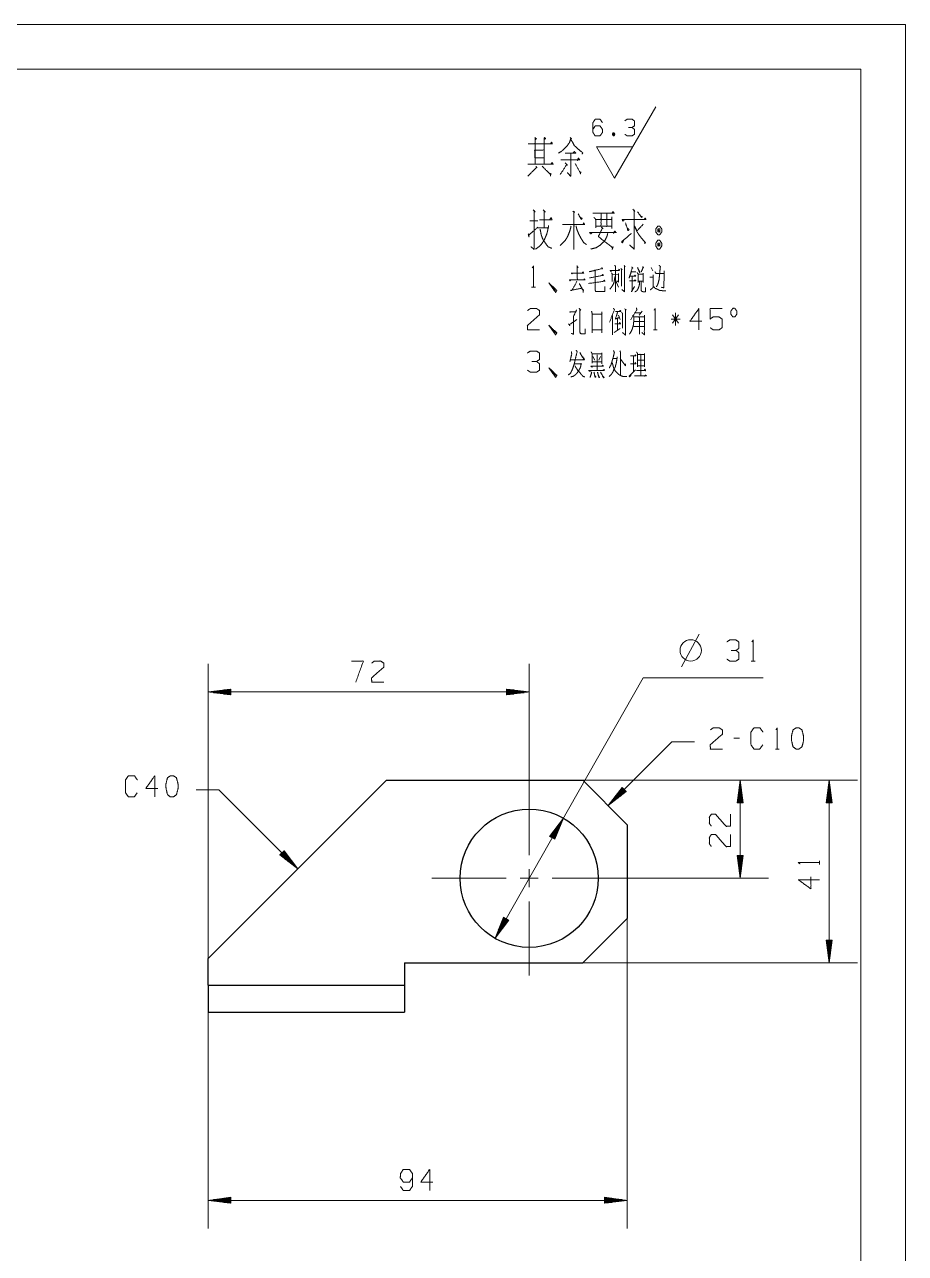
# Model space of a CAD drawing. Header units: millimetres. Extents: x 0 to 210, y 0 to 297.
# Drawn here: x 111.2 to 210, y 159.2 to 297 of the extents above; entities that cross this region are included whole.
import ezdxf

# ---------------------------------------------------------------- set-up
doc = ezdxf.new("R2010")
doc.units = ezdxf.units.MM
doc.layers.add('101', color=7, linetype='Continuous', true_color=0xffffff)

msp = doc.modelspace()

# ---------------------------------------------------------------- linework, layer by layer
at = {"layer": '101', "color": 133, "linetype": 'Continuous', "lineweight": 18}
for p, q in [((210, 297), (0, 297)), ((210, 0), (210, 297)), ((205, 292), (25, 292)), ((205, 5), (205, 292))]:
    msp.add_line(p, q, dxfattribs=at)
at = {"layer": '101', "color": 43, "linetype": 'Continuous', "lineweight": 18}
for p, q in [((177.39, 279.78), (182.01, 287.78)), ((177.21, 284.87), (177.34, 284.54)), ((175.37, 283.28), (179.41, 283.28)), ((177.39, 279.78), (175.37, 283.28))]:
    msp.add_line(p, q, dxfattribs=at)
at = {"layer": '101', "color": 72, "linetype": 'Continuous', "lineweight": 18}
for p, q in [((167.87, 274.98), (168.77, 274.98)), ((168.77, 274.19), (169.91, 274.19)), ((177.15, 268.94), (177.82, 268.97)), ((178.1, 269.64), (178.25, 269.49)), ((178.16, 269.54), (178.16, 267.67)), ((178.44, 269.99), (178.58, 269.84)), ((181.47, 269.77), (181.68, 269.37)), ((168.08, 267.54), (168.5, 267.54)), ((177.5, 268.32), (177.82, 267.54)), ((181.33, 268.69), (181.65, 268.69)), ((178.48, 265.11), (178.72, 265.03)), ((179.69, 264.68), (180.38, 264.68)), ((180.47, 264.88), (180.13, 264.41)), ((184.21, 263.26), (184.21, 264.68)), ((177.15, 264.38), (177.15, 262.21)), ((177.72, 264.01), (177.72, 262.73)), ((177.84, 264.43), (178.02, 263.93)), ((179.59, 263.71), (180.68, 263.71)), ((184.72, 263.98), (183.71, 263.98)), ((183.89, 264.46), (184.56, 263.51)), ((184.54, 264.46), (183.89, 263.51)), ((177.34, 262.48), (178, 262.91)), ((179.55, 263.16), (180.66, 263.16)), ((181.74, 262.78), (182.16, 262.78)), ((174.87, 260.07), (175.97, 260.07)), ((174.89, 259.17), (175.97, 259.17)), ((174.96, 259.79), (175.16, 259.37)), ((175.44, 259.97), (175.44, 258.22)), ((175.79, 259.79), (175.62, 259.37)), ((175.97, 260.19), (175.97, 258.97)), ((177.22, 259.57), (177.64, 259.57)), ((179.5, 259.84), (179.5, 258.02)), ((179.94, 259.37), (180.72, 259.37)), ((172.93, 258.94), (173.6, 258.94)), ((184.88, 224.98), (186.88, 228.63)), ((192.71, 225.62), (193.14, 225.62)), ((191.41, 216.96), (190.74, 216.96)), ((195.42, 215.76), (195.84, 215.76)), ((200.36, 202.82), (200.36, 203.24))]:
    msp.add_line(p, q, dxfattribs=at)
at = {"layer": '101', "color": 22, "linetype": 'Continuous', "lineweight": 18}
for p, q in [((131.81, 192.27), (131.81, 225.33)), ((167.81, 212.2), (167.81, 225.33)), ((163.98, 194.54), (180.59, 223.73)), ((180.59, 223.73), (194.04, 223.73)), ((134.35, 222.49), (131.81, 222.16)), ((131.81, 222.16), (134.35, 221.82)), ((167.81, 222.16), (131.81, 222.16)), ((134.35, 222.18), (132, 222.18)), ((134.35, 222.13), (132, 222.13)), ((134.35, 222.23), (132.39, 222.23)), ((134.35, 222.08), (132.39, 222.08)), ((134.35, 222.29), (132.77, 222.29)), ((134.35, 222.03), (132.77, 222.03)), ((134.35, 222.34), (133.16, 222.34)), ((134.35, 221.98), (133.16, 221.98)), ((134.35, 222.39), (133.55, 222.39)), ((134.35, 221.93), (133.55, 221.93)), ((134.35, 222.44), (133.93, 222.44)), ((134.35, 221.88), (133.93, 221.88)), ((134.35, 222.49), (134.32, 222.49)), ((134.35, 222.49), (134.32, 222.49)), ((134.35, 221.82), (134.35, 222.49)), ((165.27, 222.49), (165.3, 222.49)), ((165.27, 222.49), (165.3, 222.49)), ((165.27, 222.49), (165.27, 221.82)), ((167.81, 222.16), (165.27, 222.49)), ((165.27, 222.44), (165.69, 222.44)), ((165.27, 222.39), (166.07, 222.39)), ((165.27, 222.34), (166.46, 222.34)), ((165.27, 222.29), (166.85, 222.29)), ((165.27, 222.23), (167.23, 222.23)), ((165.27, 222.18), (167.62, 222.18)), ((165.27, 221.82), (167.81, 222.16)), ((165.27, 222.13), (167.62, 222.13)), ((165.27, 222.08), (167.23, 222.08)), ((165.27, 222.03), (166.85, 222.03)), ((165.27, 221.98), (166.46, 221.98)), ((165.27, 221.93), (166.07, 221.93)), ((165.27, 221.88), (165.69, 221.88)), ((134.35, 221.83), (134.32, 221.83)), ((134.35, 221.83), (134.32, 221.83)), ((165.27, 221.83), (165.3, 221.83)), ((165.27, 221.83), (165.3, 221.83)), ((183.82, 216.57), (176.67, 209.42)), ((183.82, 216.57), (186.36, 216.57)), ((173.81, 212.27), (194.65, 212.27)), ((173.81, 212.27), (204.62, 212.27)), ((191.48, 212.27), (191.14, 209.73)), ((191.81, 209.73), (191.48, 212.27)), ((191.48, 201.27), (191.48, 212.27)), ((201.45, 212.27), (201.11, 209.73)), ((201.45, 212.27), (201.45, 191.77)), ((201.78, 209.73), (201.45, 212.27)), ((132.99, 211.2), (130.45, 211.2)), ((132.99, 211.2), (141.87, 202.33)), ((178.23, 211.45), (176.67, 209.42)), ((176.67, 209.42), (178.7, 210.98)), ((178.44, 211.23), (176.79, 209.57)), ((178.48, 211.2), (176.82, 209.54)), ((178.41, 211.27), (177.02, 209.88)), ((178.52, 211.16), (177.13, 209.77)), ((178.37, 211.3), (177.26, 210.19)), ((178.55, 211.12), (177.44, 210.01)), ((178.34, 211.34), (177.5, 210.5)), ((178.3, 211.37), (177.73, 210.81)), ((178.59, 211.09), (177.75, 210.25)), ((178.27, 211.41), (177.97, 211.12)), ((178.62, 211.05), (178.06, 210.48)), ((178.23, 211.45), (178.21, 211.42)), ((178.23, 211.45), (178.21, 211.42)), ((178.7, 210.98), (178.23, 211.45)), ((178.66, 211.02), (178.36, 210.72)), ((178.7, 210.98), (178.67, 210.96)), ((178.7, 210.98), (178.67, 210.96)), ((191.3, 209.73), (191.3, 210.92)), ((191.35, 209.73), (191.35, 211.31)), ((191.4, 209.73), (191.4, 211.69)), ((191.45, 209.73), (191.45, 212.08)), ((191.5, 209.73), (191.5, 212.08)), ((191.55, 209.73), (191.55, 211.69)), ((191.6, 209.73), (191.6, 211.31)), ((191.65, 209.73), (191.65, 210.92)), ((201.27, 209.73), (201.27, 210.92)), ((201.32, 209.73), (201.32, 211.31)), ((201.37, 209.73), (201.37, 211.69)), ((201.42, 209.73), (201.42, 212.08)), ((201.47, 209.73), (201.47, 212.08)), ((201.52, 209.73), (201.52, 211.69)), ((201.58, 209.73), (201.58, 211.31)), ((201.63, 209.73), (201.63, 210.92)), ((191.14, 209.73), (191.81, 209.73)), ((191.15, 209.73), (191.15, 209.77)), ((191.15, 209.73), (191.15, 209.77)), ((191.2, 209.73), (191.2, 210.15)), ((191.25, 209.73), (191.25, 210.54)), ((191.7, 209.73), (191.7, 210.54)), ((191.75, 209.73), (191.75, 210.15)), ((191.81, 209.73), (191.81, 209.77)), ((191.81, 209.73), (191.81, 209.77)), ((201.11, 209.73), (201.78, 209.73)), ((201.12, 209.73), (201.12, 209.77)), ((201.12, 209.73), (201.12, 209.77)), ((201.17, 209.73), (201.17, 210.15)), ((201.22, 209.73), (201.22, 210.54)), ((201.68, 209.73), (201.68, 210.54)), ((201.73, 209.73), (201.73, 210.15)), ((201.78, 209.73), (201.78, 209.77)), ((201.78, 209.73), (201.78, 209.77)), ((171.64, 208.01), (170.1, 205.97)), ((170.23, 205.89), (170.82, 206.92)), ((170.28, 205.86), (171.06, 207.23)), ((170.32, 205.84), (171.29, 207.54)), ((170.37, 205.81), (171.53, 207.85)), ((170.41, 205.79), (171.57, 207.83)), ((170.45, 205.76), (171.42, 207.47)), ((170.5, 205.74), (171.28, 207.11)), ((170.54, 205.71), (171.13, 206.75)), ((170.68, 205.64), (171.64, 208.01)), ((170.1, 205.96), (170.12, 205.99)), ((170.1, 205.96), (170.12, 205.99)), ((170.1, 205.97), (170.68, 205.64)), ((170.14, 205.94), (170.35, 206.3)), ((170.19, 205.91), (170.59, 206.61)), ((170.59, 205.69), (170.98, 206.39)), ((170.63, 205.66), (170.84, 206.03)), ((170.67, 205.64), (170.69, 205.67)), ((170.67, 205.64), (170.69, 205.67)), ((140.31, 204.36), (139.83, 203.89)), ((139.91, 203.96), (140.48, 203.39)), ((139.94, 204), (140.78, 203.16)), ((139.98, 204.03), (141.09, 202.92)), ((140.02, 204.07), (141.4, 202.68)), ((140.05, 204.11), (141.71, 202.45)), ((140.09, 204.14), (141.75, 202.48)), ((140.12, 204.18), (141.51, 202.79)), ((140.16, 204.21), (141.27, 203.1)), ((140.19, 204.25), (141.04, 203.41)), ((140.23, 204.29), (140.8, 203.72)), ((140.27, 204.32), (140.56, 204.03)), ((140.3, 204.36), (140.33, 204.34)), ((140.3, 204.36), (140.33, 204.34)), ((141.87, 202.33), (140.31, 204.36)), ((139.83, 203.89), (141.87, 202.33)), ((139.84, 203.89), (139.86, 203.87)), ((139.84, 203.89), (139.86, 203.87)), ((139.87, 203.93), (140.17, 203.63)), ((191.14, 203.81), (191.48, 201.27)), ((191.81, 203.81), (191.14, 203.81)), ((191.15, 203.81), (191.15, 203.78)), ((191.15, 203.81), (191.15, 203.78)), ((191.2, 203.81), (191.2, 203.4)), ((191.25, 203.81), (191.25, 203.01)), ((191.3, 203.81), (191.3, 202.62)), ((191.35, 203.81), (191.35, 202.24)), ((191.4, 203.81), (191.4, 201.85)), ((191.45, 203.81), (191.45, 201.47)), ((191.48, 201.27), (191.81, 203.81)), ((191.5, 203.81), (191.5, 201.47)), ((191.55, 203.81), (191.55, 201.85)), ((191.6, 203.81), (191.6, 202.24)), ((191.65, 203.81), (191.65, 202.62)), ((191.7, 203.81), (191.7, 203.01)), ((191.75, 203.81), (191.75, 203.4)), ((191.81, 203.81), (191.81, 203.78)), ((191.81, 203.81), (191.81, 203.78)), ((178.74, 201.27), (194.65, 201.27)), ((164.94, 196.91), (163.98, 194.54)), ((163.98, 194.54), (165.52, 196.58)), ((165.21, 196.76), (164.05, 194.72)), ((165.25, 196.73), (164.09, 194.69)), ((165.17, 196.78), (164.2, 195.08)), ((165.3, 196.71), (164.33, 195)), ((165.12, 196.81), (164.34, 195.44)), ((165.08, 196.83), (164.49, 195.8)), ((165.34, 196.68), (164.56, 195.31)), ((165.03, 196.86), (164.64, 196.16)), ((164.99, 196.88), (164.78, 196.52)), ((165.39, 196.66), (164.8, 195.62)), ((164.95, 196.91), (164.93, 196.88)), ((164.95, 196.91), (164.93, 196.88)), ((165.52, 196.58), (164.94, 196.91)), ((165.43, 196.63), (165.03, 195.93)), ((165.48, 196.61), (165.27, 196.24)), ((165.52, 196.58), (165.5, 196.55)), ((165.52, 196.58), (165.5, 196.55)), ((178.81, 196.77), (178.81, 161.98)), ((201.11, 194.31), (201.45, 191.77)), ((201.78, 194.31), (201.11, 194.31)), ((201.12, 194.31), (201.12, 194.28)), ((201.12, 194.31), (201.12, 194.28)), ((201.17, 194.31), (201.17, 193.9)), ((201.22, 194.31), (201.22, 193.51)), ((201.27, 194.31), (201.27, 193.12)), ((201.32, 194.31), (201.32, 192.74)), ((201.37, 194.31), (201.37, 192.35)), ((201.42, 194.31), (201.42, 191.97)), ((201.45, 191.77), (201.78, 194.31)), ((201.47, 194.31), (201.47, 191.97)), ((201.52, 194.31), (201.52, 192.35)), ((201.58, 194.31), (201.58, 192.74)), ((201.63, 194.31), (201.63, 193.12)), ((201.68, 194.31), (201.68, 193.51)), ((201.73, 194.31), (201.73, 193.9)), ((201.78, 194.31), (201.78, 194.28)), ((201.78, 194.31), (201.78, 194.28)), ((173.81, 191.77), (204.62, 191.77)), ((131.81, 186.27), (131.81, 161.98)), ((134.35, 165.49), (131.81, 165.15)), ((134.35, 165.38), (133.55, 165.38)), ((134.35, 165.43), (133.93, 165.43)), ((134.35, 165.48), (134.32, 165.48)), ((134.35, 165.48), (134.32, 165.48)), ((134.35, 164.82), (134.35, 165.49)), ((178.81, 165.15), (176.27, 165.49)), ((176.27, 165.49), (176.27, 164.82)), ((176.27, 165.48), (176.3, 165.48)), ((176.27, 165.48), (176.3, 165.48)), ((176.27, 165.43), (176.69, 165.43)), ((176.27, 165.38), (177.07, 165.38)), ((131.81, 165.15), (134.35, 164.82)), ((131.81, 165.15), (178.81, 165.15)), ((134.35, 165.18), (132, 165.18)), ((134.35, 165.13), (132, 165.13)), ((134.35, 165.23), (132.39, 165.23)), ((134.35, 165.08), (132.39, 165.08)), ((134.35, 165.28), (132.77, 165.28)), ((134.35, 165.03), (132.77, 165.03)), ((134.35, 165.33), (133.16, 165.33)), ((134.35, 164.98), (133.16, 164.98)), ((134.35, 164.92), (133.55, 164.92)), ((134.35, 164.87), (133.93, 164.87)), ((134.35, 164.82), (134.32, 164.82)), ((134.35, 164.82), (134.32, 164.82)), ((176.27, 165.33), (177.46, 165.33)), ((176.27, 165.28), (177.85, 165.28)), ((176.27, 165.23), (178.23, 165.23)), ((176.27, 165.18), (178.62, 165.18)), ((176.27, 164.82), (178.81, 165.15)), ((176.27, 165.13), (178.62, 165.13)), ((176.27, 165.08), (178.23, 165.08)), ((176.27, 165.03), (177.85, 165.03)), ((176.27, 164.98), (177.46, 164.98)), ((176.27, 164.92), (177.07, 164.92)), ((176.27, 164.87), (176.69, 164.87)), ((176.27, 164.82), (176.3, 164.82)), ((176.27, 164.82), (176.3, 164.82))]:
    msp.add_line(p, q, dxfattribs=at)
at = {"layer": '101', "color": 252, "linetype": 'Continuous', "lineweight": 25}
for p, q in [((151.81, 212.27), (131.81, 192.27)), ((151.81, 212.27), (173.81, 212.27)), ((178.81, 207.27), (173.81, 212.27)), ((178.81, 207.27), (178.81, 196.77)), ((173.81, 191.77), (178.81, 196.77)), ((131.81, 191.77), (131.81, 192.27)), ((153.81, 191.77), (173.81, 191.77)), ((131.81, 189.27), (153.81, 189.27)), ((131.81, 189.27), (131.81, 186.27)), ((153.81, 189.27), (153.81, 186.27)), ((131.81, 186.27), (153.81, 186.27))]:
    msp.add_line(p, q, dxfattribs=at)
at = {"layer": '101', "color": 151, "linetype": 'Continuous', "lineweight": 18}
for p, q in [((167.81, 203.86), (167.81, 212.2)), ((165.22, 201.27), (156.89, 201.27)), ((166.81, 201.27), (168.81, 201.27)), ((167.81, 200.27), (167.81, 202.28)), ((170.4, 201.27), (178.74, 201.27)), ((167.81, 198.68), (167.81, 190.35))]:
    msp.add_line(p, q, dxfattribs=at)
at = {"layer": '101', "color": 72, "linetype": 'Continuous', "lineweight": 18}
msp.add_circle((185.92, 226.82), 1.2, dxfattribs=at)
at = {"layer": '101', "color": 252, "linetype": 'Continuous', "lineweight": 25}
msp.add_circle((167.81, 201.27), 7.75, dxfattribs=at)
at = {"layer": '101', "color": 43, "linetype": 'Continuous', "lineweight": 18}
for points, knots in [([(174.96, 285.26), (175.21, 285.64), (175.75, 285.64), (176.02, 285.26), (176.02, 284.89), (175.75, 284.52), (175.21, 284.52), (174.96, 284.89), (174.96, 286.01), (175.21, 286.39), (175.75, 286.39), (176.02, 286.01)], [0, 0, 0.076962, 0.169762, 0.248072, 0.312017, 0.39033, 0.48313, 0.560095, 0.751928, 0.82889, 0.921689, 1, 1]), ([(179.34, 285.46), (179.6, 285.64), (179.6, 286.21), (179.34, 286.39), (178.8, 286.39), (178.53, 286.21)], [0, 0, 0.153872, 0.429849, 0.583721, 0.846128, 1, 1]), ([(178.55, 284.69), (178.8, 284.52), (179.34, 284.52), (179.6, 284.69), (179.6, 285.26), (179.34, 285.46), (178.94, 285.46)], [0, 0, 0.124119, 0.34369, 0.472444, 0.703379, 0.836728, 1, 1]), ([(177.21, 284.54), (177.34, 284.54), (177.41, 284.71), (177.34, 284.87), (177.21, 284.87), (177.14, 284.71), (177.21, 284.54), (177.34, 284.87)], [0, 0, 0.093983, 0.236792, 0.365957, 0.45994, 0.589105, 0.731914, 1, 1])]:
    msp.add_open_spline(points, degree=1, knots=knots, dxfattribs=at)
at = {"layer": '101', "color": 72, "linetype": 'Continuous', "lineweight": 18}
for points, knots in [([(168.43, 284.34), (168.62, 284.19), (168.46, 284.04), (168.46, 284.34), (168.46, 281.34), (168.46, 283.63), (167.69, 283.63), (170.42, 283.63), (169.49, 283.63), (169.49, 284.3), (169.49, 281.34), (169.49, 282.92), (168.43, 282.92), (168.43, 282.05), (169.49, 282.05), (169.49, 281.34), (167.64, 281.34), (170.5, 281.34), (170.37, 281.53), (170.24, 281.34)], [0, 0, 0.009716, 0.018619, 0.030834, 0.152987, 0.246129, 0.277435, 0.388627, 0.42641, 0.453895, 0.574521, 0.638651, 0.681833, 0.716952, 0.760133, 0.789144, 0.864712, 0.981301, 0.99065, 1, 1]), ([(169.52, 284.12), (169.65, 284.23), (169.49, 284.34)], [0, 0, 0.471581, 1, 1]), ([(172.4, 284.34), (172.56, 284.19), (172.48, 284.23), (172.33, 283.78), (172.06, 283.4), (171.74, 283.07), (171.45, 282.8), (171.08, 282.58)], [0, 0, 0.086301, 0.121012, 0.309413, 0.490698, 0.673779, 0.828669, 1, 1]), ([(172.46, 284.12), (172.67, 283.82), (172.86, 283.44), (173.23, 283.1), (173.68, 282.73), (173.81, 282.62), (173.84, 282.62), (173.73, 282.47)], [0, 0, 0.162718, 0.348032, 0.570215, 0.829891, 0.906896, 0.918642, 1, 1]), ([(170.18, 283.63), (170.32, 283.82), (170.4, 283.63)], [0, 0, 0.529948, 1, 1]), ([(171.85, 282.58), (173.04, 282.58), (172.86, 282.77), (172.72, 282.58)], [0, 0, 0.707416, 0.863842, 1, 1]), ([(172.46, 282.58), (172.46, 279.99), (172.09, 280.4)], [0, 0, 0.823412, 1, 1]), ([(168.57, 281.12), (168.67, 280.93), (168.65, 281), (167.64, 279.99)], [0, 0, 0.125002, 0.171158, 1, 1]), ([(169.26, 281.12), (170.24, 280.14), (170.24, 280.33), (170.18, 279.99)], [0, 0, 0.723282, 0.821336, 1, 1]), ([(171.85, 281.49), (172.09, 281.23), (172.03, 281.34), (171.29, 280.18)], [0, 0, 0.19088, 0.257808, 1, 1]), ([(171.37, 281.83), (173.47, 281.83), (173.33, 282.05), (173.2, 281.75)], [0, 0, 0.780475, 0.877786, 1, 1]), ([(172.96, 281.42), (173.57, 280.33), (173.6, 280.48), (173.54, 280.25)], [0, 0, 0.764771, 0.858208, 1, 1]), ([(168.26, 276.22), (168.48, 275.99), (168.37, 276.14), (168.37, 271.79), (168, 272.09)], [0, 0, 0.058121, 0.092648, 0.910291, 1, 1]), ([(169.38, 276.22), (169.62, 275.99), (169.48, 276.07), (169.48, 274.23)], [0, 0, 0.141499, 0.20721, 1, 1]), ([(172.69, 276.07), (172.93, 275.96), (172.82, 275.99), (172.82, 271.76), (172.82, 274.57), (171.55, 274.57), (174.04, 274.57), (173.91, 274.76), (173.85, 274.57)], [0, 0, 0.022712, 0.032397, 0.397209, 0.639341, 0.748902, 0.963456, 0.983225, 1, 1]), ([(173.3, 275.77), (173.67, 275.13), (173.75, 275.28), (173.56, 275.36)], [0, 0, 0.665996, 0.819268, 1, 1]), ([(174.94, 275.84), (177.35, 275.84), (177.22, 276.03), (177.06, 275.84)], [0, 0, 0.835355, 0.914862, 1, 1]), ([(175.07, 275.36), (175.28, 275.17), (175.28, 274.19), (175.28, 274.38), (177.06, 274.38), (177.06, 274.12), (177.06, 275.43), (177.06, 275.13), (175.2, 275.13), (175.86, 275.13), (175.86, 275.81), (175.86, 274.38), (176.53, 274.38), (176.53, 275.77)], [0, 0, 0.024061, 0.106928, 0.122864, 0.273837, 0.296147, 0.407697, 0.433194, 0.590927, 0.647261, 0.704629, 0.825742, 0.882074, 1, 1]), ([(179.44, 276.29), (179.65, 276.03), (179.57, 276.18), (179.57, 271.83), (179.07, 272.28)], [0, 0, 0.060997, 0.09168, 0.877914, 1, 1]), ([(179.97, 275.99), (180.44, 275.36), (180.47, 275.47), (180.26, 275.51)], [0, 0, 0.70641, 0.808933, 1, 1]), ([(167.71, 273.52), (167.79, 273.18), (167.73, 273.37), (168.77, 274.27)], [0, 0, 0.181309, 0.283189, 1, 1]), ([(169.99, 274.46), (169.88, 273.93), (169.78, 273.52), (169.64, 273.18), (169.48, 272.81), (169.22, 272.43), (168.95, 272.13), (168.53, 271.83)], [0, 0, 0.172182, 0.309104, 0.425668, 0.556621, 0.704264, 0.83297, 1, 1]), ([(168.98, 275.09), (170.39, 275.09), (170.25, 275.36), (170.12, 275.13)], [0, 0, 0.716776, 0.86679, 1, 1]), ([(172.5, 274.38), (172.37, 273.86), (172.13, 273.26), (171.86, 272.81), (171.28, 272.24)], [0, 0, 0.214886, 0.471142, 0.678417, 1, 1]), ([(173.06, 274.42), (173.16, 274.01), (173.38, 273.48), (173.64, 272.99), (173.93, 272.54), (174.25, 272.32)], [0, 0, 0.172229, 0.401193, 0.625589, 0.84243, 1, 1]), ([(175.92, 274.27), (176.1, 274.12), (176.02, 274.19), (175.57, 273.22), (177.16, 271.98), (177.22, 272.09), (177.11, 271.79)], [0, 0, 0.061504, 0.089678, 0.366509, 0.885932, 0.91799, 1, 1]), ([(178.46, 275.09), (178.32, 274.94), (178.24, 275.13), (180.89, 275.13), (180.82, 275.32), (180.71, 275.13)], [0, 0, 0.057617, 0.116241, 0.879378, 0.937998, 1, 1]), ([(178.61, 274.76), (178.88, 273.89), (179.01, 274.01), (178.83, 274.19)], [0, 0, 0.673365, 0.803118, 1, 1]), ([(180.6, 274.61), (179.89, 273.86), (179.62, 274.42), (179.89, 273.78), (180.13, 273.41), (180.39, 273.07), (180.84, 272.54), (180.89, 272.54), (180.71, 272.47)], [0, 0, 0.248757, 0.397955, 0.563612, 0.670255, 0.77323, 0.939243, 0.951969, 1, 1]), ([(182.45, 274.38), (182.22, 274.38), (182, 274.08), (182, 273.74), (182.22, 273.44), (182.45, 273.44), (182.67, 273.74), (182.67, 274.08), (182.45, 274.38)], [0, 0, 0.091012, 0.231142, 0.359871, 0.5, 0.591012, 0.731142, 0.859871, 1, 1]), ([(169.03, 274.04), (169.09, 273.78), (169.14, 273.48), (169.25, 273.14), (169.4, 272.81), (169.91, 272.09), (170.33, 271.91)], [0, 0, 0.101611, 0.217194, 0.35142, 0.492975, 0.824038, 1, 1]), ([(174.86, 273.67), (174.72, 273.52), (174.59, 273.67), (177.56, 273.67), (177.4, 273.86), (177.27, 273.59)], [0, 0, 0.051201, 0.102403, 0.861889, 0.924781, 1, 1]), ([(176.61, 273.56), (176.53, 273.26), (176.29, 272.77), (175.78, 272.28), (175.31, 271.98), (174.72, 271.83)], [0, 0, 0.114099, 0.313635, 0.571356, 0.778586, 1, 1]), ([(178.4, 272.84), (178.27, 272.51), (178.14, 272.62), (179.28, 273.59)], [0, 0, 0.178048, 0.263421, 1, 1]), ([(182.22, 273.74), (182.45, 273.74), (182.22, 274.08), (182.22, 273.74)], [0, 0, 0.24116, 0.6589, 1, 1]), ([(182.45, 273.74), (182.45, 274.08), (182.22, 274.08)], [0, 0, 0.585821, 1, 1]), ([(182.67, 272.47), (182.45, 272.81), (182.22, 272.81), (182, 272.47), (182, 272.17), (182.22, 271.83), (182.45, 271.83), (182.67, 272.17), (182.67, 272.47)], [0, 0, 0.149201, 0.238515, 0.387715, 0.5, 0.649201, 0.738515, 0.887715, 1, 1]), ([(182.22, 272.47), (182.22, 272.17), (182.45, 272.17)], [0, 0, 0.556971, 1, 1]), ([(182.45, 272.47), (182.22, 272.47), (182.45, 272.17), (182.45, 272.47)], [0, 0, 0.258827, 0.674606, 1, 1]), ([(168.15, 269.72), (168.29, 269.92), (168.29, 267.54)], [0, 0, 0.093486, 1, 1]), ([(173.16, 269.94), (173.29, 269.77), (173.2, 269.84), (173.2, 268.37), (172.33, 268.37), (174.08, 268.37), (173.99, 268.47), (173.89, 268.34)], [0, 0, 0.045421, 0.069985, 0.382584, 0.566133, 0.936979, 0.965258, 1, 1]), ([(172.69, 269.14), (172.6, 269.04), (172.54, 269.14), (173.92, 269.14), (173.83, 269.27), (173.76, 269.14)], [0, 0, 0.069439, 0.128331, 0.845639, 0.925284, 1, 1]), ([(175.95, 269.77), (176.04, 269.59), (175.99, 269.64), (174.56, 269.29), (175.21, 269.44), (175.21, 267.24), (175.24, 267.09), (175.33, 267.07), (176.29, 267.07), (176.29, 267.64)], [0, 0, 0.030685, 0.042094, 0.272771, 0.377786, 0.722121, 0.746239, 0.760617, 0.910002, 1, 1]), ([(174.57, 268.59), (176.15, 268.89), (176.04, 268.97), (175.92, 268.84)], [0, 0, 0.83968, 0.90778, 1, 1]), ([(177.43, 268.72), (177.36, 268.34), (177.33, 268.12), (177.26, 267.92), (177.08, 267.62), (176.99, 267.49), (176.85, 267.32)], [0, 0, 0.246556, 0.393712, 0.530758, 0.755734, 0.854636, 1, 1]), ([(177.03, 269.42), (176.97, 269.29), (176.88, 269.44), (177.96, 269.44), (177.89, 269.59), (177.84, 269.44)], [0, 0, 0.079272, 0.180912, 0.810316, 0.907122, 1, 1]), ([(177.03, 269.17), (177.13, 269.02), (177.13, 268.19)], [0, 0, 0.18213, 1, 1]), ([(177.4, 270.02), (177.47, 269.89), (177.47, 267.04)], [0, 0, 0.047969, 1, 1]), ([(177.82, 269.09), (177.82, 268.12), (177.66, 268.27)], [0, 0, 0.816823, 1, 1]), ([(178.51, 269.89), (178.51, 267.04), (178.19, 267.29)], [0, 0, 0.875677, 1, 1]), ([(179.3, 269.84), (179.44, 269.67), (179.37, 269.74), (179, 268.54), (179.25, 269.29), (179.78, 269.29)], [0, 0, 0.077472, 0.11296, 0.545476, 0.817418, 1, 1]), ([(179.13, 268.79), (179.76, 268.79), (179.67, 268.92), (179.6, 268.79)], [0, 0, 0.681985, 0.84607, 1, 1]), ([(179.36, 268.77), (179.36, 267.24), (179.27, 267.02), (179.62, 267.64)], [0, 0, 0.613734, 0.71102, 1, 1]), ([(179.92, 269.19), (180.01, 269.04), (180.01, 268.09), (180.01, 268.22), (180.59, 268.22), (180.59, 268.09), (180.59, 269.14), (180.59, 269.02), (179.99, 269.02)], [0, 0, 0.046629, 0.301093, 0.334574, 0.490811, 0.524292, 0.805543, 0.839029, 1, 1]), ([(179.96, 269.77), (180.19, 269.19), (180.24, 269.27), (180.1, 269.44)], [0, 0, 0.661504, 0.759649, 1, 1]), ([(180.54, 269.87), (180.63, 269.72), (180.59, 269.79), (180.38, 269.27)], [0, 0, 0.211485, 0.312194, 1, 1]), ([(181.72, 268.92), (181.72, 267.67), (181.7, 267.52), (181.56, 267.39), (181.37, 267.24)], [0, 0, 0.681079, 0.763377, 0.866209, 1, 1]), ([(181.91, 269.27), (182.02, 269.09), (182.94, 269.09)], [0, 0, 0.182087, 1, 1]), ([(182.37, 270.02), (182.52, 269.87), (182.48, 269.52), (182.44, 269.04), (182.37, 268.37), (182.23, 267.87), (182.07, 267.59)], [0, 0, 0.08083, 0.218777, 0.405546, 0.671676, 0.875427, 1, 1]), ([(182.96, 269.37), (182.9, 267.49), (182.64, 267.54)], [0, 0, 0.874254, 1, 1]), ([(170.16, 267.82), (170.76, 267.19), (170.62, 267.19), (170.02, 268.04), (170.76, 266.97), (170.92, 267.19), (170.02, 268.04)], [0, 0, 0.178023, 0.207056, 0.420793, 0.68903, 0.745608, 1, 1]), ([(172.46, 268.34), (172.38, 268.27), (172.33, 268.37)], [0, 0, 0.476569, 1, 1]), ([(173.16, 268.22), (172.61, 267.19), (172.46, 267.19), (173.71, 267.44), (173.43, 267.97), (173.87, 267.14), (173.89, 267.29), (173.85, 266.97)], [0, 0, 0.25206, 0.28656, 0.564065, 0.693388, 0.896352, 0.929105, 1, 1]), ([(174.47, 267.97), (176.3, 268.22), (176.23, 268.34), (176.13, 268.22)], [0, 0, 0.857799, 0.9242, 1, 1]), ([(179.04, 268.27), (179.78, 268.27), (179.67, 268.37), (179.59, 268.24)], [0, 0, 0.712972, 0.852964, 1, 1]), ([(180.17, 268.14), (180.17, 267.87), (180.1, 267.59), (179.99, 267.32), (179.87, 267.14), (179.64, 267.02)], [0, 0, 0.206833, 0.420391, 0.642073, 0.80326, 1, 1]), ([(180.36, 268.14), (180.36, 267.19), (180.43, 267.09), (180.58, 267.04), (180.84, 267.04), (180.84, 267.52)], [0, 0, 0.48406, 0.546462, 0.622886, 0.757975, 1, 1]), ([(181.77, 267.64), (181.9, 267.44), (182.07, 267.37), (182.27, 267.27), (182.44, 267.19), (182.64, 267.17), (182.89, 267.14), (183.13, 267.14)], [0, 0, 0.153716, 0.279207, 0.422106, 0.547586, 0.675708, 0.838258, 1, 1]), ([(167.62, 264.93), (167.94, 265.16), (168.63, 265.16), (168.96, 264.93), (168.96, 264.46), (167.6, 263.26), (167.62, 262.78), (168.96, 262.78)], [0, 0, 0.069693, 0.192978, 0.265274, 0.350226, 0.674741, 0.759752, 1, 1]), ([(172.47, 264.83), (172.44, 264.73), (172.35, 264.78), (173.09, 264.78)], [0, 0, 0.111654, 0.218544, 1, 1]), ([(173.13, 265.01), (172.79, 264.31), (172.79, 262.26), (172.54, 262.38)], [0, 0, 0.250157, 0.910674, 1, 1]), ([(173.41, 265.18), (173.59, 264.98), (173.5, 265.03), (173.5, 262.51), (173.52, 262.38), (173.67, 262.31), (174.08, 262.31), (174.08, 262.88)], [0, 0, 0.0639, 0.088211, 0.692693, 0.722914, 0.76502, 0.862342, 1, 1]), ([(174.8, 264.88), (174.87, 264.56), (174.87, 262.43), (174.87, 262.76), (175.97, 262.76), (175.97, 262.43), (175.97, 264.78), (175.97, 264.53), (174.89, 264.53)], [0, 0, 0.0422, 0.311816, 0.353049, 0.492088, 0.533322, 0.831485, 0.863206, 1, 1]), ([(176.81, 263.61), (177.36, 265.03), (177.27, 265.18), (177.26, 265.21)], [0, 0, 0.881763, 0.982322, 1, 1]), ([(177.73, 264.78), (177.47, 263.96), (177.93, 264.16)], [0, 0, 0.633567, 1, 1]), ([(177.49, 264.83), (178.09, 264.83), (178.02, 264.96), (177.93, 264.83)], [0, 0, 0.66948, 0.829456, 1, 1]), ([(178.16, 264.73), (178.26, 264.63), (178.26, 262.96)], [0, 0, 0.080061, 1, 1]), ([(178.6, 265.03), (178.6, 262.18), (178.26, 262.48)], [0, 0, 0.863559, 1, 1]), ([(179.83, 265.23), (179.89, 265.03), (179.18, 263.91)], [0, 0, 0.134745, 1, 1]), ([(181.81, 264.96), (181.95, 265.16), (181.95, 262.78)], [0, 0, 0.093484, 1, 1]), ([(187.17, 263.73), (185.83, 263.73), (186.84, 265.16), (186.84, 262.78)], [0, 0, 0.24587, 0.565295, 1, 1]), ([(188.09, 263.01), (188.43, 262.78), (189.12, 262.78), (189.45, 263.01), (189.45, 263.96), (189.12, 264.21), (188.43, 264.21), (188.09, 263.98), (188.09, 265.16), (189.45, 265.16)], [0, 0, 0.062227, 0.168342, 0.230572, 0.376816, 0.441266, 0.547382, 0.609608, 0.79049, 1, 1]), ([(190.65, 264.21), (190.88, 264.21), (191.09, 264.53), (191.09, 264.86), (190.88, 265.18), (190.65, 265.18), (190.42, 264.86), (190.42, 264.53), (190.65, 264.21)], [0, 0, 0.08568, 0.230393, 0.351582, 0.496296, 0.581975, 0.730393, 0.851582, 1, 1]), ([(170.16, 263.06), (170.76, 262.43), (170.62, 262.43), (170.02, 263.28), (170.76, 262.21), (170.92, 262.43), (170.02, 263.28)], [0, 0, 0.178023, 0.207056, 0.420793, 0.68903, 0.745608, 1, 1]), ([(172.23, 263.43), (172.37, 263.23), (172.3, 263.33), (173.16, 263.91)], [0, 0, 0.174091, 0.261134, 1, 1]), ([(177.4, 263.43), (178.07, 263.43), (177.96, 263.58), (177.89, 263.43)], [0, 0, 0.657733, 0.837624, 1, 1]), ([(179.41, 264.38), (179.53, 264.21), (179.53, 263.71), (179.51, 263.48), (179.5, 263.33), (179.44, 263.11), (179.37, 262.88), (179.28, 262.66), (179.2, 262.51), (179.05, 262.28)], [0, 0, 0.095698, 0.318949, 0.419721, 0.487153, 0.590367, 0.695672, 0.803608, 0.881344, 1, 1]), ([(179.55, 264.21), (180.72, 264.21), (180.72, 264.41), (180.72, 262.21), (180.43, 262.48)], [0, 0, 0.294511, 0.345005, 0.900415, 1, 1]), ([(180.08, 264.18), (180.17, 264.21), (180.17, 262.28)], [0, 0, 0.045533, 1, 1]), ([(173.06, 260.49), (173.18, 260.32), (172.95, 259.37), (172.88, 259.02), (172.7, 258.47), (172.61, 258.24), (172.51, 258.07), (172.44, 257.89), (172.19, 257.72)], [0, 0, 0.069932, 0.388855, 0.505365, 0.693871, 0.772748, 0.839517, 0.901103, 1, 1]), ([(168.63, 259.22), (168.96, 259.44), (168.96, 260.17), (168.63, 260.39), (167.94, 260.39), (167.6, 260.17)], [0, 0, 0.153875, 0.429853, 0.583728, 0.846125, 1, 1]), ([(167.62, 258.24), (167.94, 258.02), (168.63, 258.02), (168.96, 258.24), (168.96, 258.97), (168.63, 259.22), (168.11, 259.22)], [0, 0, 0.124121, 0.343688, 0.472446, 0.703377, 0.83673, 1, 1]), ([(172.53, 260.32), (172.58, 260.07), (172.38, 259.19)], [0, 0, 0.221852, 1, 1]), ([(172.47, 259.42), (174.01, 259.42), (173.92, 259.62), (173.83, 259.42)], [0, 0, 0.778575, 0.88929, 1, 1]), ([(173.5, 260.22), (173.8, 259.67), (173.83, 259.77)], [0, 0, 0.855258, 1, 1]), ([(174.75, 260.32), (174.86, 260.09), (174.86, 259.02)], [0, 0, 0.187905, 1, 1]), ([(177.68, 259.74), (177.57, 259.02), (177.5, 258.79), (177.47, 258.62), (177.36, 258.44), (177.27, 258.24), (177.22, 258.09), (177.1, 257.89), (176.99, 257.74), (176.76, 257.52)], [0, 0, 0.296652, 0.39214, 0.464421, 0.547272, 0.635796, 0.70021, 0.795423, 0.869798, 1, 1]), ([(177.27, 260.44), (177.36, 260.22), (177.27, 259.89), (177.24, 259.72), (177.17, 259.49), (177.1, 259.24), (177.03, 259.02), (176.97, 258.82), (176.88, 258.67), (176.78, 258.49)], [0, 0, 0.116544, 0.278914, 0.364996, 0.478699, 0.603951, 0.717654, 0.817411, 0.901343, 1, 1]), ([(177.1, 259.09), (177.17, 258.92), (177.22, 258.72), (177.26, 258.54), (177.43, 258.19), (177.52, 258.09), (177.77, 257.84), (177.91, 257.72), (178.09, 257.62), (178.33, 257.54), (178.56, 257.54), (178.74, 257.52)], [0, 0, 0.075192, 0.157624, 0.228747, 0.384951, 0.438115, 0.578244, 0.653437, 0.734338, 0.837346, 0.928884, 1, 1]), ([(177.98, 260.42), (178.05, 260.24), (178.05, 257.72)], [0, 0, 0.069551, 1, 1]), ([(178.02, 259.54), (178.6, 258.74), (178.6, 258.97)], [0, 0, 0.814822, 1, 1]), ([(179.16, 258.94), (179.78, 258.94), (179.71, 259.09), (179.67, 258.97)], [0, 0, 0.676567, 0.857933, 1, 1]), ([(179.18, 259.87), (179.78, 259.87), (179.71, 259.97), (179.67, 259.84)], [0, 0, 0.704249, 0.847771, 1, 1]), ([(179.85, 260.27), (179.94, 260.12), (179.94, 258.62), (179.94, 258.74), (180.75, 258.74), (180.75, 258.62), (180.75, 260.12), (180.75, 260.02), (179.94, 260.02), (180.33, 260.02), (180.33, 257.62), (179.62, 257.62), (180.96, 257.62), (180.88, 257.67), (180.86, 257.72), (180.75, 257.57)], [0, 0, 0.016856, 0.162098, 0.174201, 0.252928, 0.265031, 0.410273, 0.419956, 0.498683, 0.536335, 0.768722, 0.837179, 0.967248, 0.977081, 0.982214, 1, 1]), ([(170.16, 258.29), (170.76, 257.67), (170.62, 257.67), (170.02, 258.52), (170.76, 257.44), (170.92, 257.67), (170.02, 258.52)], [0, 0, 0.178023, 0.207056, 0.420793, 0.68903, 0.745608, 1, 1]), ([(173.64, 259.04), (173.6, 258.74), (173.52, 258.47), (173.37, 258.22), (173.18, 257.92), (172.97, 257.72), (172.77, 257.57), (172.46, 257.49)], [0, 0, 0.143869, 0.281447, 0.418245, 0.58851, 0.727361, 0.844315, 1, 1]), ([(172.95, 258.74), (173.02, 258.59), (173.16, 258.37), (173.27, 258.19), (173.5, 257.97), (173.64, 257.77), (173.83, 257.57), (174.03, 257.49)], [0, 0, 0.098121, 0.255363, 0.376438, 0.566719, 0.711654, 0.876692, 1, 1]), ([(174.66, 258.22), (174.57, 258.12), (174.47, 258.22), (176.27, 258.22), (176.2, 258.34), (176.08, 258.22)], [0, 0, 0.055563, 0.116251, 0.866956, 0.926763, 1, 1]), ([(174.71, 258.09), (174.82, 257.99), (174.63, 257.42)], [0, 0, 0.193638, 1, 1]), ([(174.87, 258.67), (174.86, 258.57), (174.73, 258.69), (176.13, 258.69), (176.04, 258.82), (175.95, 258.69)], [0, 0, 0.051292, 0.140118, 0.845364, 0.922679, 1, 1]), ([(175.07, 258.02), (175.21, 257.44), (175.3, 257.49), (175.16, 257.64)], [0, 0, 0.658075, 0.770905, 1, 1]), ([(175.47, 258.02), (175.63, 257.42), (175.7, 257.42), (175.58, 257.62)], [0, 0, 0.669902, 0.746195, 1, 1]), ([(175.81, 258.02), (176.15, 257.39), (176.22, 257.44), (176.04, 257.62)], [0, 0, 0.679054, 0.761945, 1, 1]), ([(179.25, 257.74), (179.09, 257.49), (179.02, 257.57), (179.71, 258.27)], [0, 0, 0.214449, 0.289042, 1, 1]), ([(179.85, 258.19), (180.86, 258.19), (180.79, 258.37), (180.72, 258.22)], [0, 0, 0.739678, 0.878248, 1, 1]), ([(190.99, 226.82), (191.32, 227.04), (191.32, 227.77), (190.99, 227.99), (190.3, 227.99), (189.96, 227.77)], [0, 0, 0.153872, 0.429851, 0.583722, 0.846128, 1, 1]), ([(192.79, 227.79), (192.93, 227.99), (192.93, 225.62)], [0, 0, 0.093484, 1, 1]), ([(189.98, 225.84), (190.3, 225.62), (190.99, 225.62), (191.32, 225.84), (191.32, 226.57), (190.99, 226.82), (190.47, 226.82)], [0, 0, 0.124118, 0.343691, 0.472446, 0.703377, 0.836727, 1, 1]), ([(148.36, 223.25), (149.21, 225.63), (147.87, 225.63)], [0, 0, 0.652472, 1, 1]), ([(150.15, 225.4), (150.46, 225.63), (151.15, 225.63), (151.49, 225.4), (151.49, 224.93), (150.13, 223.73), (150.15, 223.25), (151.49, 223.25)], [0, 0, 0.069692, 0.192977, 0.265273, 0.350228, 0.674739, 0.759753, 1, 1]), ([(188.13, 217.91), (188.44, 218.13), (189.13, 218.13), (189.47, 217.91), (189.47, 217.43), (188.11, 216.23), (188.13, 215.76), (189.47, 215.76)], [0, 0, 0.069694, 0.192979, 0.265274, 0.350226, 0.674741, 0.759752, 1, 1]), ([(194, 216.23), (193.67, 215.76), (193.01, 215.76), (192.68, 216.23), (192.68, 217.66), (193.01, 218.13), (193.69, 218.13), (194.02, 217.66)], [0, 0, 0.114569, 0.243367, 0.357934, 0.638586, 0.753152, 0.885431, 1, 1]), ([(195.49, 217.93), (195.63, 218.13), (195.63, 215.76)], [0, 0, 0.093488, 1, 1]), ([(198.06, 215.76), (198.4, 216.01), (198.58, 216.71), (198.58, 217.18), (198.4, 217.91), (198.06, 218.13), (197.73, 218.13), (197.39, 217.91), (197.21, 217.18), (197.23, 216.71), (197.39, 216.01), (197.73, 215.76), (198.06, 215.76)], [0, 0, 0.067524, 0.183971, 0.260582, 0.380942, 0.446139, 0.500306, 0.565503, 0.685863, 0.762527, 0.87831, 0.945833, 1, 1]), ([(123.85, 210.86), (123.52, 210.39), (122.86, 210.39), (122.53, 210.86), (122.53, 212.29), (122.86, 212.76), (123.54, 212.76), (123.87, 212.29)], [0, 0, 0.114571, 0.243367, 0.357938, 0.638587, 0.753155, 0.885434, 1, 1]), ([(126.15, 211.34), (124.81, 211.34), (125.81, 212.76), (125.81, 210.39)], [0, 0, 0.245869, 0.565293, 1, 1]), ([(127.91, 210.39), (128.25, 210.64), (128.43, 211.34), (128.43, 211.81), (128.25, 212.54), (127.91, 212.76), (127.58, 212.76), (127.24, 212.54), (127.06, 211.81), (127.08, 211.34), (127.24, 210.64), (127.58, 210.39), (127.91, 210.39)], [0, 0, 0.067527, 0.183973, 0.260584, 0.380943, 0.446141, 0.500306, 0.565503, 0.685863, 0.762526, 0.878309, 0.945835, 1, 1]), ([(188.23, 207.11), (188.01, 207.43), (188.01, 208.12), (188.23, 208.45), (188.71, 208.45), (189.91, 207.09), (190.38, 207.11), (190.38, 208.45)], [0, 0, 0.069691, 0.192976, 0.265274, 0.350226, 0.674741, 0.759752, 1, 1]), ([(188.23, 204.83), (188.01, 205.15), (188.01, 205.84), (188.23, 206.18), (188.71, 206.18), (189.91, 204.81), (190.38, 204.83), (190.38, 206.18)], [0, 0, 0.069691, 0.192976, 0.265274, 0.350226, 0.674741, 0.759752, 1, 1]), ([(198.18, 202.89), (197.98, 203.03), (200.36, 203.03)], [0, 0, 0.093488, 1, 1]), ([(199.41, 201.43), (199.41, 200.08), (197.98, 201.09), (200.36, 201.09)], [0, 0, 0.24587, 0.565296, 1, 1]), ([(153.37, 166.72), (153.69, 166.25), (154.38, 166.25), (154.71, 166.72), (154.71, 168.15), (154.38, 168.62), (153.69, 168.62), (153.37, 168.15), (153.35, 167.67), (153.69, 167.2), (154.38, 167.2), (154.71, 167.67)], [0, 0, 0.076856, 0.169525, 0.247728, 0.439296, 0.5175, 0.610168, 0.687025, 0.750925, 0.829128, 0.921797, 1, 1]), ([(156.99, 167.2), (155.65, 167.2), (156.65, 168.62), (156.65, 166.25)], [0, 0, 0.24587, 0.565296, 1, 1])]:
    msp.add_open_spline(points, degree=1, knots=knots, dxfattribs=at)
at = {"layer": '101', "color": 252, "linetype": 'Continuous', "lineweight": 25}
for points, knots in [([(131.81, 189.27), (131.81, 189.4), (131.81, 190.3), (131.81, 191.77)], [0, 0, 0.04894, 0.412212, 1, 1]), ([(153.81, 191.77), (153.81, 191), (153.81, 189.75), (153.81, 189.27)], [0, 0, 0.309016, 0.809021, 1, 1])]:
    msp.add_open_spline(points, degree=1, knots=knots, dxfattribs=at)

doc.saveas('drawing.dxf')
